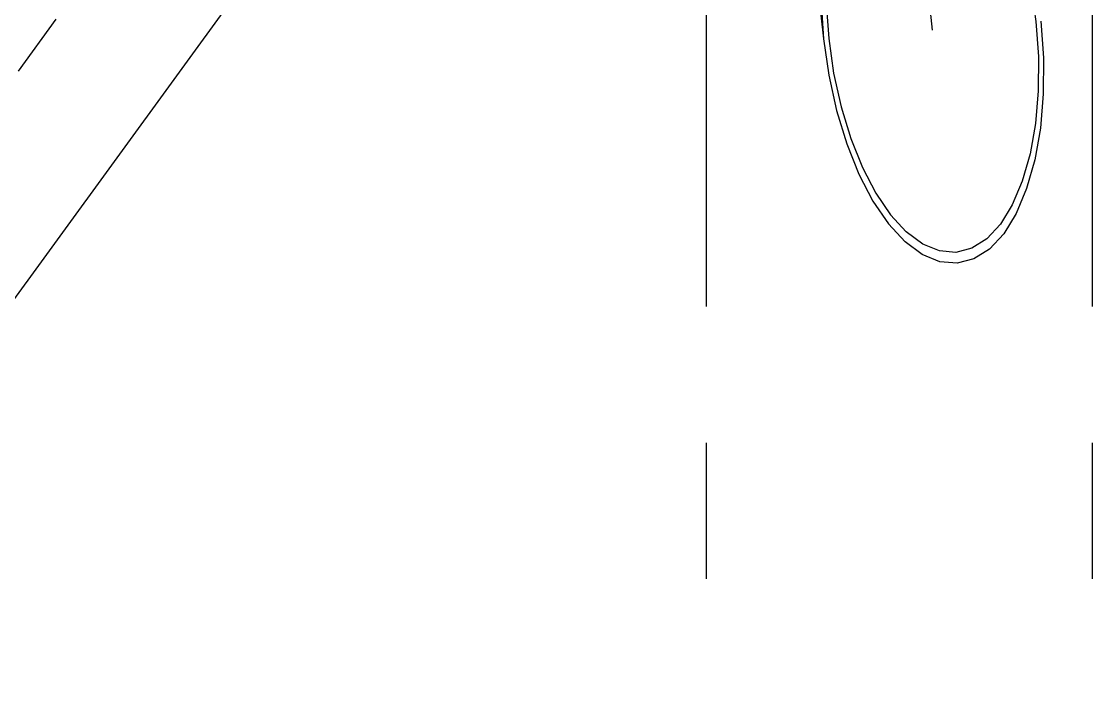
# Model space of a CAD drawing. Header units: millimetres. Extents: x 2368 to 8313, y 7493 to 11698.
# Drawn here: x 6232.66 to 6282.59, y 9077.33 to 9108.51 of the extents above; entities that cross this region are included whole.
import ezdxf

# ---------------------------------------------------------------- set-up
doc = ezdxf.new("R2010")
doc.units = ezdxf.units.MM
for name, pattern in [('CENTER', [50.8, 31.75, -6.35, 6.35, -6.35]), ('XKITLINE00', [0]), ('XKITLINE03', [6, 3, -1, 1, -1])]:
    doc.linetypes.add(name, pattern=pattern)

msp = doc.modelspace()

# ---------------------------------------------------------------- linework, layer by layer
at = {"color": 6, "linetype": 'CENTER'}
for p, q in [((6264.5882, 8739.6288), (6264.5882, 9217.681)), ((6282.5882, 8739.6288), (6282.5882, 9217.681))]:
    msp.add_line(p, q, dxfattribs=at)
at = {"color": 8, "linetype": 'XKITLINE03'}
for p, q in [((6269.5883, 9157.1224), (6153.0885, 8997.1225)), ((6269.5882, 9157.1224), (6275.1186, 9108.1039))]:
    msp.add_line(p, q, dxfattribs=at)
at = {"color": 8, "linetype": 'XKITLINE00'}
for p, q in [((6259.1387, 9132.4079), (6185.4508, 9031.2055)), ((6267.6167, 9129.2889), (6270.0535, 9107.6904)), ((6279.717, 9110.1135), (6279.9483, 9108.4982)), ((6269.9357, 9109.3947), (6270.0535, 9107.6904)), ((6270.1765, 9109.3347), (6270.2888, 9107.7097)), ((6279.9483, 9108.4982), (6280.0607, 9106.8731)), ((6280.1836, 9108.5174), (6280.3015, 9106.8132)), ((6270.0535, 9107.6904), (6270.2961, 9105.9964)), ((6270.2888, 9107.7097), (6270.5201, 9106.0943)), ((6280.0607, 9106.8731), (6280.0514, 9105.2784)), ((6280.3015, 9106.8132), (6280.2917, 9105.1407)), ((6270.2961, 9105.9964), (6270.6574, 9104.3543)), ((6270.5201, 9106.0943), (6270.8647, 9104.5285)), ((6280.0514, 9105.2784), (6279.9206, 9103.7532)), ((6280.2917, 9105.1407), (6280.1546, 9103.5413)), ((6270.8647, 9104.5285), (6271.3139, 9103.0507)), ((6270.6574, 9104.3543), (6271.1286, 9102.8045)), ((6279.9206, 9103.7532), (6279.6716, 9102.3352)), ((6280.1546, 9103.5413), (6279.8934, 9102.0541)), ((6271.3139, 9103.0507), (6271.8569, 9101.6973)), ((6271.1286, 9102.8045), (6271.698, 9101.3851)), ((6279.6716, 9102.3352), (6279.3104, 9101.0592)), ((6279.8934, 9102.0541), (6279.5147, 9100.716)), ((6271.8569, 9101.6973), (6272.4801, 9100.5016)), ((6271.698, 9101.3851), (6272.3516, 9100.1313)), ((6279.3104, 9101.0592), (6278.8461, 9099.9567)), ((6272.4801, 9100.5016), (6273.1684, 9099.4932)), ((6279.5147, 9100.716), (6279.0277, 9099.5597)), ((6272.3516, 9100.1313), (6273.0734, 9099.0737)), ((6278.8461, 9099.9567), (6278.29, 9099.0548)), ((6273.1684, 9099.4932), (6273.9046, 9098.6968)), ((6279.0277, 9099.5597), (6278.4445, 9098.6139)), ((6273.0734, 9099.0737), (6273.8455, 9098.2385)), ((6278.29, 9099.0548), (6277.6557, 9098.3757)), ((6274.6708, 9098.132), (6273.9046, 9098.6968)), ((6278.4445, 9098.6139), (6277.7793, 9097.9017)), ((6274.649, 9097.6462), (6273.8455, 9098.2385)), ((6275.448, 9097.8128), (6274.6708, 9098.132)), ((6276.959, 9097.9361), (6276.217, 9097.7469)), ((6277.6557, 9098.3757), (6276.959, 9097.9361)), ((6275.464, 9097.3114), (6274.649, 9097.6462)), ((6276.217, 9097.7469), (6275.448, 9097.8128)), ((6277.0487, 9097.4408), (6276.2705, 9097.2423)), ((6277.7793, 9097.9017), (6277.0487, 9097.4408)), ((6276.2705, 9097.2423), (6275.464, 9097.3114))]:
    msp.add_line(p, q, dxfattribs=at)

doc.saveas('drawing.dxf')
